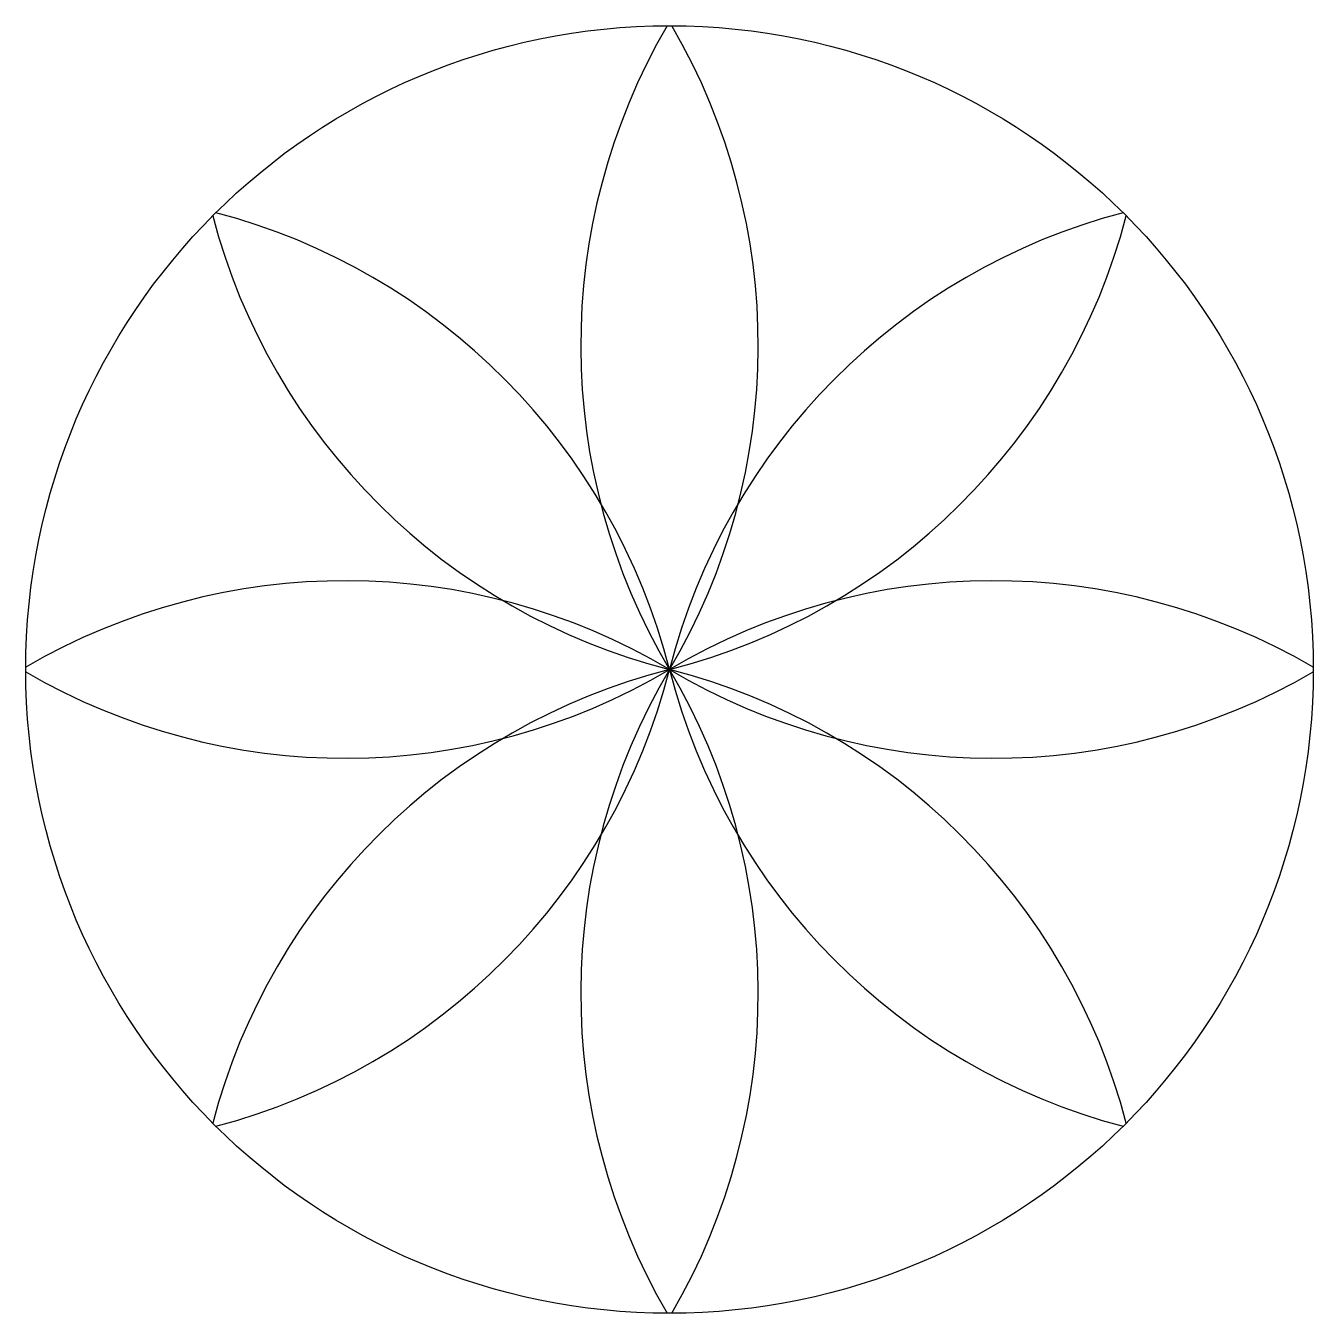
# Model space of a CAD drawing. Header units: millimetres. Extents: x 2864.8 to 2934.8, y 1864.7 to 1934.7.
import ezdxf

# ---------------------------------------------------------------- set-up
doc = ezdxf.new("R2010")
doc.units = ezdxf.units.MM

# ---------------------------------------------------------------- blocks, each defined once
blk = doc.blocks.new('*U2')
for centre, start, end in [((29.704, 0.106), 149.7523, 210.6558), ((-29.704, 0.106), 329.3442, 30.2477)]:
    blk.add_arc(centre, 34.53, start, end)
blk = doc.blocks.new('*U3')
at = {"color": 0, "linetype": 'ByBlock', "lineweight": -2, "transparency": 16777216}
blk.add_blockref('*U2', (2899.78, 1917.25), dxfattribs=at)
for p, rotation in [((2887.406, 1912.124), 44.99999999999996), ((2912.155, 1912.124), 314.9999999999999), ((2882.281, 1899.75), 89.99999999999994), ((2917.28, 1899.75), 270), ((2887.406, 1887.376), 135), ((2912.155, 1887.376), 225), ((2899.78, 1882.25), 180)]:
    blk.add_blockref('*U2', p, dxfattribs=dict(at, rotation=rotation))

msp = doc.modelspace()

# ---------------------------------------------------------------- linework, layer by layer
msp.add_circle((2899.78, 1899.75), 35)

# ---------------------------------------------------------------- block references
msp.add_blockref('*U3', (0, 0))

doc.saveas('drawing.dxf')
